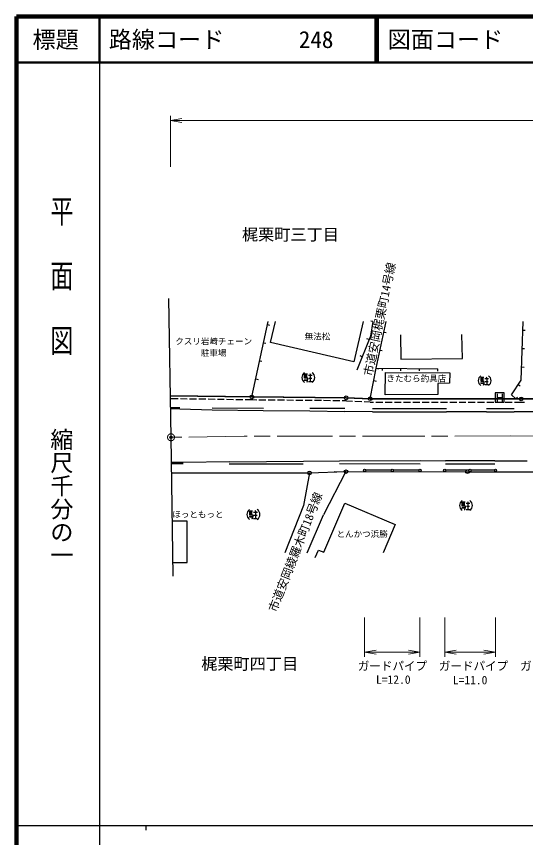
# Model space of a CAD drawing. Units: millimetres, scale not verified. Extents: x 40000 to 680000, y 20000 to 380000.
# Drawn here: x 40000 to 150230, y 202409 to 380000 of the extents above; entities that cross this region are included whole.
import ezdxf
from ezdxf.enums import TextEntityAlignment as Align

# ---------------------------------------------------------------- set-up
doc = ezdxf.new("R2010")
doc.units = ezdxf.units.MM
doc.header["$LTSCALE"] = 1000
doc.header["$PDMODE"] = 32
doc.header["$PDSIZE"] = 500
doc.linetypes.add('CHAIN', pattern=[18.5, 12, -1.5, 3.5, -1.5])
for name, color, linetype, lineweight in [('M-BGD', 7, 'Continuous', 25), ('M-BMK', 2, 'CHAIN', 13), ('M-BMK-HTXT', 7, 'Continuous', 13), ('M-BMK-OTRS', 5, 'Continuous', 25), ('M-BMK-ROW', 30, 'Continuous', 25), ('M-STR-HTXT', 7, 'Continuous', 13), ('M-STR-STRC', 7, 'Continuous', 25), ('M-TTL', 2, 'Continuous', 140), ('M-TTL-BAND', 7, 'Continuous', 25), ('M-TTL-LINE', 7, 'Continuous', 50)]:
    doc.layers.add(name, color=color, linetype=linetype, lineweight=lineweight)
doc.layers.add('M-OTRS', color=6, linetype='Continuous')
doc.layers.add('M-TTL-TXT', color=7, linetype='Continuous')
doc.styles.add('@ＭＳ ゴシック', font='')
doc.styles.add('ＭＳ ゴシック', font='')
doc.styles.get('@ＭＳ ゴシック').set_extended_font_data('@MS Gothic')
doc.styles.get('ＭＳ ゴシック').set_extended_font_data('MS Gothic')

# ---------------------------------------------------------------- blocks, each defined once
blk = doc.blocks.new('open_arrow')
at = {"color": 0, "linetype": 'Continuous', "lineweight": -2}
blk.add_lwpolyline([(7.5, 1.25), (0, 0), (7.5, -1.25)], dxfattribs=at)

msp = doc.modelspace()

# ---------------------------------------------------------------- linework, layer by layer
at = {"layer": 'M-BGD'}
for p, q in [((90989, 297700), (94478, 314003)), ((94337, 313346), (94826, 313241)), ((95023, 309462), (96063, 314003)), ((115064, 314001), (113076, 305325)), ((117196, 314001), (116703, 314085)), ((117893, 303910), (120037, 314000)), ((119556, 311736), (120045, 311632)), ((123167, 311158), (123199, 305878)), ((136560, 306049), (136448, 311237)), ((149624, 312181), (150124, 312166)), ((93500, 309434), (93989, 309330)), ((113076, 305325), (95023, 309462)), ((116355, 310106), (115891, 310293)), ((118724, 307823), (119214, 307719)), ((149505, 308183), (150005, 308168)), ((92663, 305523), (93152, 305418)), ((114853, 306398), (114390, 306586)), ((123199, 305878), (136560, 306049)), ((117893, 303910), (118382, 303806)), ((119162, 303899), (119157, 303399)), ((123161, 303864), (123157, 303364)), ((127161, 303830), (127157, 303330)), ((131161, 303795), (131157, 303295)), ((149386, 304184), (149886, 304170)), ((102397, 301748), (102397, 302685)), ((102397, 302685), (102982, 302685)), ((102397, 302394), (102927, 302394)), ((102397, 302100), (102924, 302100)), ((102694, 302685), (102694, 301748)), ((103225, 302394), (104046, 302394)), ((103225, 302394), (104040, 302394)), ((103516, 302750), (103690, 302456)), ((103629, 302394), (103629, 301043)), ((119859, 298177), (119894, 302990)), ((119894, 302990), (133846, 302933)), ((133846, 302933), (133747, 300661)), ((140579, 301067), (140579, 302005)), ((140579, 302005), (141164, 302005)), ((140876, 302005), (140876, 301067)), ((141698, 302069), (141872, 301775)), ((91826, 301611), (92315, 301507)), ((102400, 301512), (102282, 301221)), ((103105, 301748), (102397, 301748)), ((102517, 301513), (102577, 301221)), ((102693, 301512), (102752, 301223)), ((102811, 301512), (102928, 301277)), ((102814, 301046), (102924, 300985)), ((102924, 300985), (103047, 301153)), ((103047, 301153), (103105, 301444)), ((103105, 301444), (103105, 301748)), ((103222, 301043), (104036, 301043)), ((103283, 301748), (103981, 301748)), ((117359, 301232), (117849, 301134)), ((131204, 300641), (131201, 298207)), ((133747, 300661), (131204, 300641)), ((140581, 300831), (140464, 300541)), ((140579, 301714), (141109, 301714)), ((140579, 301419), (141106, 301419)), ((141287, 301067), (140579, 301067)), ((140699, 300833), (140759, 300541)), ((140875, 300831), (140934, 300542)), ((140992, 300831), (141110, 300596)), ((140996, 300365), (141106, 300304)), ((141106, 300304), (141229, 300472)), ((141229, 300472), (141287, 300763)), ((141287, 300763), (141287, 301067)), ((141403, 300362), (142218, 300362)), ((141407, 301714), (142228, 301714)), ((141407, 301714), (142221, 301714)), ((141465, 301067), (142163, 301067)), ((141811, 301714), (141811, 300362)), ((148641, 300388), (149055, 300108)), ((91171, 297697), (73325, 297957)), ((75000, 297283), (73336, 297307)), ((77000, 297253), (75500, 297275)), ((79000, 297224), (77500, 297246)), ((81000, 297195), (79500, 297217)), ((83000, 297166), (81500, 297188)), ((84999, 297137), (83500, 297159)), ((86999, 297108), (85499, 297130)), ((88999, 297079), (87499, 297101)), ((91164, 297047), (89499, 297072)), ((90989, 297700), (91478, 297595)), ((92014, 297040), (91164, 297047)), ((111369, 297512), (91171, 297697)), ((94014, 297021), (92514, 297035)), ((96013, 297003), (94513, 297017)), ((98013, 296984), (96513, 296998)), ((100013, 296966), (98513, 296980)), ((102013, 296948), (100513, 296961)), ((104013, 296929), (102513, 296943)), ((106013, 296911), (104513, 296925)), ((108013, 296893), (106513, 296906)), ((110013, 296874), (108513, 296888)), ((111363, 296862), (110513, 296870)), ((112775, 296738), (111495, 296781)), ((116577, 297309), (111518, 297481)), ((114774, 296670), (113275, 296721)), ((116554, 296610), (115273, 296653)), ((148596, 297272), (116563, 297312)), ((116577, 297309), (117068, 297211)), ((131201, 298207), (119859, 298177)), ((148140, 297272), (148481, 297638)), ((189927, 297208), (148596, 297272)), ((75408, 295357), (73367, 295361)), ((82383, 295321), (93467, 295296)), ((103493, 295293), (111098, 295266)), ((117328, 296511), (116562, 296512)), ((117117, 295221), (133132, 295219)), ((119328, 296508), (117828, 296510)), ((121328, 296506), (119828, 296508)), ((123328, 296503), (121828, 296505)), ((125328, 296501), (123828, 296503)), ((127328, 296498), (125828, 296500)), ((129328, 296496), (127828, 296498)), ((131328, 296493), (129828, 296495)), ((133328, 296491), (131828, 296493)), ((135328, 296488), (133828, 296490)), ((137328, 296486), (135828, 296488)), ((139328, 296483), (137828, 296485)), ((141328, 296481), (139828, 296483)), ((141733, 295213), (147783, 295207)), ((143328, 296478), (141828, 296480)), ((145328, 296476), (143828, 296478)), ((147328, 296473), (145828, 296475)), ((148595, 296472), (147828, 296473)), ((150011, 296469), (148595, 296472)), ((76066, 283255), (73563, 283258)), ((86060, 283251), (102078, 283236)), ((127404, 283182), (109912, 283216)), ((143570, 283148), (132911, 283168)), ((73594, 281313), (103464, 281264)), ((103464, 281264), (102127, 274197)), ((111350, 281545), (106501, 272186)), ((108760, 281545), (161444, 281537)), ((102127, 274197), (98124, 264003)), ((106522, 264160), (111093, 274750)), ((111093, 274750), (122009, 270143)), ((136533, 273859), (136416, 273569)), ((136531, 274096), (136531, 275033)), ((136531, 275033), (137116, 275033)), ((136531, 274742), (137061, 274742)), ((136531, 274448), (137058, 274448)), ((137239, 274096), (136531, 274096)), ((136651, 273861), (136711, 273569)), ((136827, 273859), (136885, 273571)), ((136828, 275033), (136828, 274096)), ((136944, 273859), (137062, 273625)), ((137058, 273333), (137180, 273501)), ((137180, 273501), (137239, 273792)), ((137239, 273792), (137239, 274096)), ((137358, 274742), (138180, 274742)), ((137358, 274742), (138173, 274742)), ((137416, 274096), (138115, 274096)), ((137649, 275098), (137824, 274804)), ((137762, 274742), (137762, 273391)), ((90518, 271897), (90400, 271606)), ((90515, 272133), (90515, 273070)), ((90515, 273070), (91100, 273070)), ((90515, 272779), (91045, 272779)), ((90515, 272485), (91042, 272485)), ((91223, 272133), (90515, 272133)), ((90635, 271898), (90696, 271606)), ((90811, 271897), (90870, 271608)), ((90813, 273070), (90813, 272133)), ((90929, 271897), (91046, 271662)), ((91165, 271538), (91223, 271829)), ((91223, 271829), (91223, 272133)), ((91343, 272779), (92164, 272779)), ((91343, 272779), (92158, 272779)), ((91401, 272133), (92099, 272133)), ((91634, 273135), (91808, 272841)), ((91747, 272779), (91747, 271428)), ((102933, 264002), (106501, 272186)), ((136948, 273394), (137058, 273333)), ((137355, 273391), (138170, 273391)), ((76948, 270850), (73764, 270849)), ((76952, 261875), (76948, 270850)), ((90932, 271431), (91042, 271370)), ((91042, 271370), (91165, 271538)), ((91340, 271428), (92154, 271428)), ((122009, 270143), (119416, 264000)), ((104683, 262990), (105374, 264581)), ((105374, 264581), (106522, 264160)), ((73909, 261874), (76952, 261875))]:
    msp.add_line(p, q, dxfattribs=at)
for points in [[(117196, 314001), (116663, 310867), (113675, 303489)], [(148140, 297272), (147155, 298189), (149302, 301366), (149678, 313997)], [(116577, 297309), (117893, 303910), (131238, 303794)]]:
    msp.add_lwpolyline(points, dxfattribs=at)
for centre, start, end in [((103057, 301894), 123.85503, 236.14497), ((103328, 301894), 303.85503, 56.14497), ((141239, 301214), 123.85503, 236.14497), ((141510, 301214), 303.85503, 56.14497), ((137191, 274242), 123.85503, 236.14497), ((137462, 274242), 303.85503, 56.14497), ((91175, 272279), 123.85503, 236.14497), ((91446, 272279), 303.85503, 56.14497)]:
    msp.add_arc(centre, 1264, start, end, dxfattribs=at)
at = {"layer": 'M-BMK'}
for p, q in [((89307, 289231), (73470, 288975)), ((126938, 289200), (89307, 289231)), ((146885, 289262), (126938, 289200)), ((146885, 289262), (192389, 289044))]:
    msp.add_line(p, q, dxfattribs=at)
msp.add_circle((73470, 288975), 750, dxfattribs=at)
at = {"layer": 'M-BMK-OTRS'}
for p, q in [((73470, 288975), (72985, 318971)), ((73956, 258979), (73470, 288975))]:
    msp.add_line(p, q, dxfattribs=at)
at = {"layer": 'M-BMK-ROW'}
for points in [[(73325, 297957), (90989, 297700), (111369, 297512), (116578, 297312), (149266, 297271), (185588, 297214), (211161, 297176), (226725, 297368), (253050, 297537), (254700, 297228), (312703, 297683), (317493, 297708), (319396, 297192), (371699, 297194)], [(73594, 281313), (103464, 281264), (111350, 281545), (137652, 281541), (161444, 281537), (194309, 281446), (207652, 281253), (212707, 281193), (223288, 281067), (224739, 280453), (245080, 280507), (262067, 280460), (292429, 280515), (299501, 280512), (352012, 280502), (364018, 280474), (406414, 280742), (429526, 280814), (471646, 280781), (480235, 281191)]]:
    msp.add_lwpolyline(points, dxfattribs=at)
for centre in [(90989, 297700), (111369, 297512), (116578, 297312), (149266, 297271), (103464, 281264), (111350, 281545), (137652, 281541)]:
    msp.add_circle(centre, 400, dxfattribs=at)
at = {"layer": 'M-OTRS'}
msp.add_point((73470, 288975), dxfattribs=at)
at = {"layer": 'M-STR-HTXT'}
for p, q in [((73336, 347500), (73336, 358500)), ((73336, 357500), (371699, 357500)), ((115365, 250000), (115365, 241500)), ((127365, 250000), (127365, 241500)), ((132715, 250000), (132715, 241500)), ((143715, 250000), (143715, 241500)), ((115365, 242500), (127365, 242500)), ((132715, 242500), (143715, 242500))]:
    msp.add_line(p, q, dxfattribs=at)
at = {"layer": 'M-STR-STRC'}
for p, q in [((145623, 298559), (143623, 298559)), ((143623, 298559), (143623, 296559)), ((145154, 298355), (145154, 296650)), ((145623, 296559), (145623, 298559)), ((144163, 296644), (144163, 298344)), ((144163, 297559), (145154, 297559)), ((75408, 295107), (73371, 295111)), ((75408, 295107), (82389, 294932)), ((82389, 294932), (93414, 294801)), ((143623, 296559), (145623, 296559)), ((93414, 294801), (103522, 294669)), ((103522, 294669), (111109, 294576)), ((117117, 294471), (111109, 294576)), ((117117, 294471), (133131, 294469)), ((141732, 294463), (133131, 294469)), ((141732, 294463), (147783, 294457)), ((157803, 294479), (147783, 294457)), ((76067, 283553), (73558, 283549)), ((86100, 283652), (76067, 283553)), ((86100, 283652), (102145, 283808)), ((102145, 283808), (109911, 283880)), ((109911, 283880), (127392, 283950)), ((127392, 283950), (132912, 283918)), ((143571, 283898), (132912, 283918)), ((143571, 283898), (150542, 283877)), ((121115, 281843), (115615, 281844)), ((127115, 281842), (121615, 281843)), ((137965, 281840), (132965, 281841)), ((143465, 281840), (138465, 281840))]:
    msp.add_line(p, q, dxfattribs=at)
for centre in [(115365, 281844), (121365, 281843), (127365, 281842), (132715, 281841), (138215, 281840), (143715, 281840)]:
    msp.add_circle(centre, 250, dxfattribs=at)
at = {"layer": 'M-TTL'}
for p, q in [((40000, 380000), (40000, 20000)), ((680000, 380000), (40000, 380000))]:
    msp.add_line(p, q, dxfattribs=at)
at = {"layer": 'M-TTL-BAND'}
for p, q in [((58000, 370000), (58000, 20000)), ((40000, 205000), (579000, 205000)), ((68000, 205000), (68000, 204000))]:
    msp.add_line(p, q, dxfattribs=at)
at = {"layer": 'M-TTL-LINE'}
for p, q in [((58000, 380000), (58000, 370000)), ((117750, 380000), (117750, 370000)), ((118250, 380000), (118250, 370000)), ((40000, 370000), (680000, 370000))]:
    msp.add_line(p, q, dxfattribs=at)

# ---------------------------------------------------------------- block references
at = {"layer": 'M-STR-HTXT', "xscale": 333, "yscale": 333}
for p in [(73336, 357500), (115365, 242500), (132715, 242500)]:
    msp.add_blockref('open_arrow', p, dxfattribs=at)
at = {"layer": 'M-STR-HTXT', "xscale": 333, "yscale": 333, "rotation": 180}
for p in [(127365, 242500), (143715, 242500)]:
    msp.add_blockref('open_arrow', p, dxfattribs=at)

# ---------------------------------------------------------------- texts
at = {"layer": 'M-BGD', "style": 'ＭＳ ゴシック'}
for s, p in [('無法松', (105182, 310786)), ('クスリ岩崎チェーン', (82704, 309725)), ('駐車場', (82704, 307209)), ('きたむら釣具店', (126578, 301692)), ('ほっともっと', (79286, 272294)), ('とんかつ浜勝', (114844, 268045))]:
    msp.add_text(s, height=1320, dxfattribs=at).set_placement(p, align=Align.MIDDLE_CENTER)
at = {"layer": 'M-BMK-HTXT', "style": 'ＭＳ ゴシック'}
for s, p in [('梶栗町三丁目', (99324, 332837)), ('梶栗町四丁目', (90500, 240000))]:
    msp.add_text(s, height=2566, dxfattribs=at).set_placement(p, align=Align.MIDDLE_CENTER)
for s, rotation, p in [('市道安岡梶栗町14号線', 78.211, (118656, 314527)), ('市道安岡綾羅木町18号線', 68.562, (100403, 264163))]:
    msp.add_text(s, height=1833, rotation=rotation, dxfattribs=at).set_placement(p, align=Align.MIDDLE_CENTER)
at = {"layer": 'M-STR-HTXT', "style": 'ＭＳ ゴシック'}
for p in [(121400, 239507), (138947, 239507), (156562, 239507)]:
    msp.add_text('ガードパイプ', height=1833, dxfattribs=at).set_placement(p, align=Align.MIDDLE_CENTER)
for s, p in [('L=12.0', (121590, 235119)), ('L=11.0', (138215, 235000))]:
    msp.add_text(s, height=1833, dxfattribs=at).set_placement(p, align=Align.BOTTOM_CENTER)
at = {"layer": 'M-TTL-BAND', "style": '@ＭＳ ゴシック', "width": 1.4}
msp.add_text('平  面  図', height=3666, rotation=270, dxfattribs=at).set_placement((49777, 306475), align=Align.MIDDLE_RIGHT)
at = {"layer": 'M-TTL-BAND', "style": '@ＭＳ ゴシック'}
msp.add_text('縮尺千分の一', height=3666, rotation=270, dxfattribs=at).set_placement((49777, 261030), align=Align.MIDDLE_RIGHT)
at = {"layer": 'M-TTL-TXT', "style": 'ＭＳ ゴシック'}
msp.add_text('標題', height=3666, dxfattribs=at).set_placement((48500, 375000), align=Align.MIDDLE_CENTER)
for s, p in [('路線コード', (60000, 375000)), ('248', (101142, 375000)), ('図面コード', (120380, 375000))]:
    msp.add_text(s, height=3666, dxfattribs=at).set_placement(p, align=Align.MIDDLE_LEFT)

doc.saveas('drawing.dxf')
